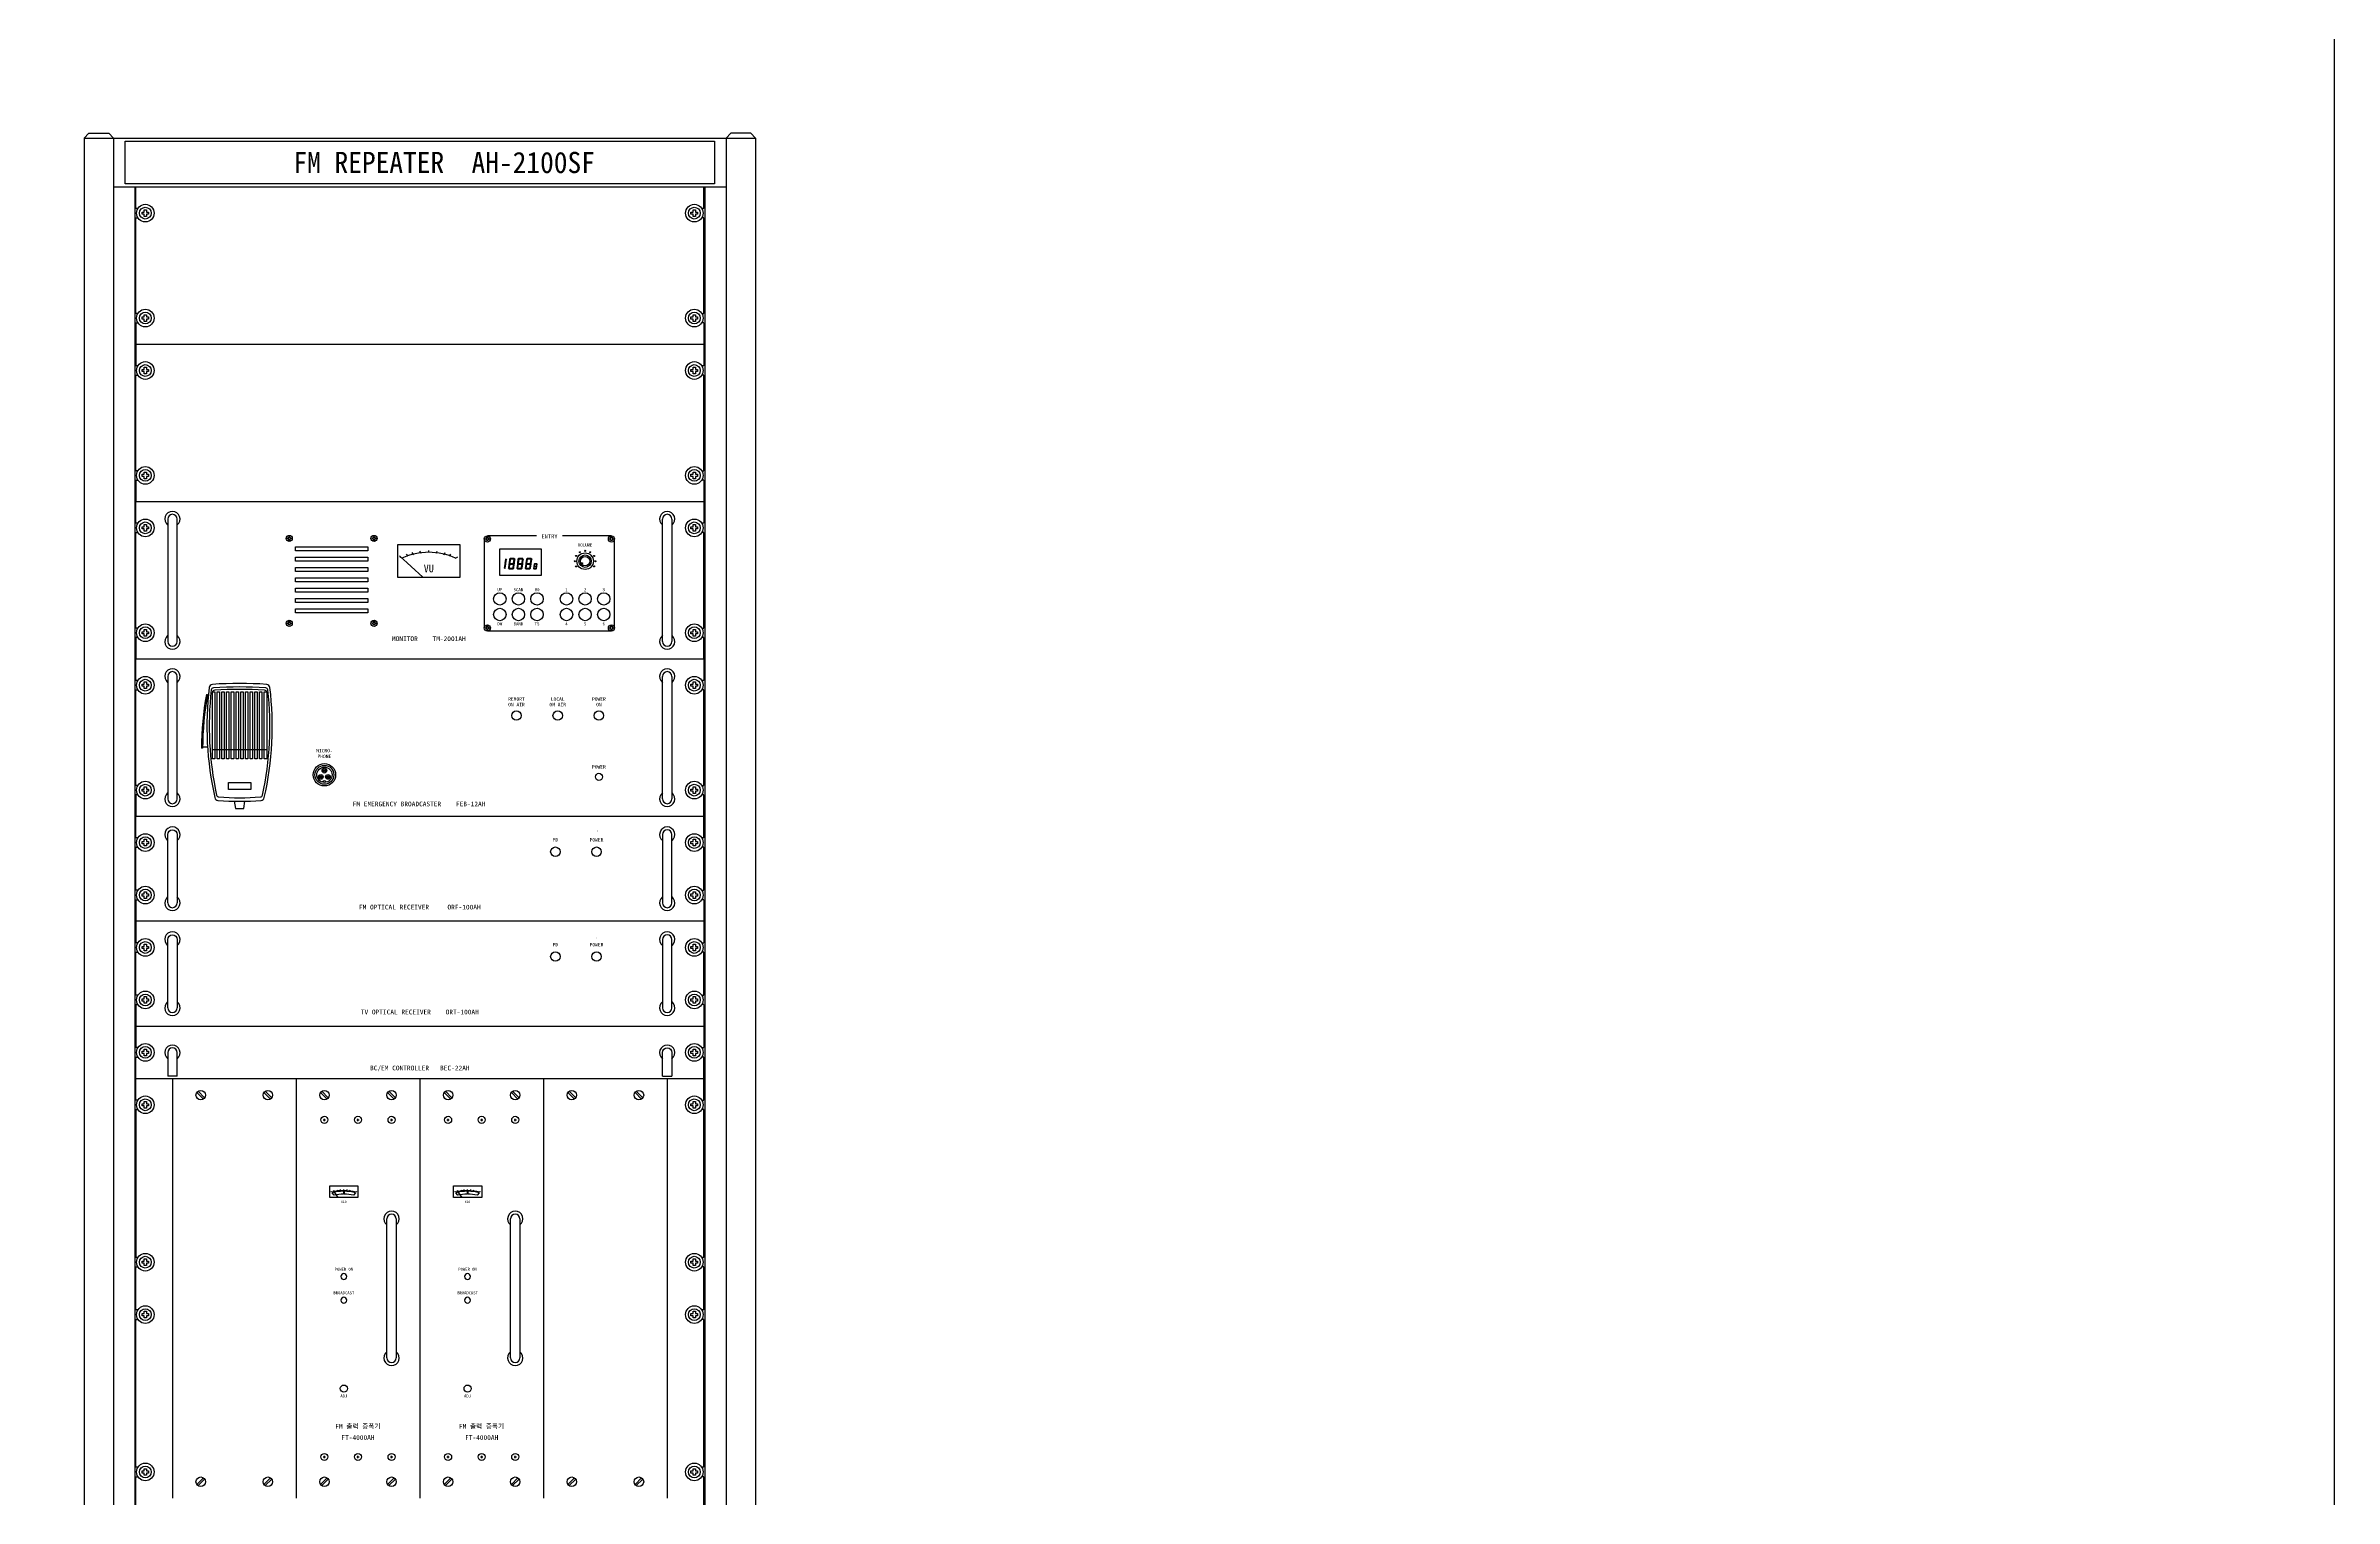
# Model space of a CAD drawing. Header units: millimetres. Extents: x 0 to 2521, y -5 to 594.
# Drawn here: x 1446.3 to 1524, y 424.9 to 474.2 of the extents above; entities that cross this region are included whole.
import ezdxf
from ezdxf.enums import TextEntityAlignment as Align

# ---------------------------------------------------------------- set-up
doc = ezdxf.new("R2010")
doc.units = ezdxf.units.MM
doc.header["$LTSCALE"] = 10
doc.layers.add('T', color=4, linetype='Continuous')
doc.styles.add('굴림체', font='GulimChe.ttf')

# ---------------------------------------------------------------- blocks, each defined once
blk = doc.blocks.new('LED')
at = {"color": 7}
blk.add_circle((0, 0), 2.5, dxfattribs=at)

msp = doc.modelspace()

# ---------------------------------------------------------------- linework, layer by layer
at = {"color": 5}
for p, q in [((1447.615, 471.025), (1447.775, 471.185)), ((1447.615, 471.025), (1447.615, 387.465)), ((1447.615, 471.025), (1470.415, 471.025)), ((1447.775, 471.185), (1448.455, 471.185)), ((1448.455, 471.185), (1448.615, 471.025)), ((1448.615, 471.025), (1448.615, 384.665)), ((1449.015, 470.915), (1469.015, 470.915)), ((1449.015, 469.475), (1449.015, 470.915)), ((1469.015, 470.915), (1469.015, 469.475)), ((1469.575, 471.185), (1469.415, 471.025)), ((1469.415, 471.025), (1469.415, 384.665)), ((1470.255, 471.185), (1469.575, 471.185)), ((1470.415, 471.025), (1470.255, 471.185)), ((1470.415, 471.025), (1470.415, 387.465)), ((1448.615, 469.365), (1469.415, 469.365)), ((1469.015, 469.475), (1449.015, 469.475)), ((1449.335, 469.365), (1449.335, 389.265)), ((1449.375, 469.365), (1468.655, 469.365)), ((1449.375, 468.635), (1449.375, 469.365)), ((1468.655, 468.635), (1468.655, 469.365)), ((1468.695, 469.365), (1468.695, 389.265)), ((1449.441, 468.635), (1449.375, 468.635)), ((1468.655, 468.635), (1468.588, 468.635)), ((1449.375, 465.075), (1449.375, 468.315)), ((1449.375, 468.315), (1449.441, 468.315)), ((1468.655, 468.315), (1468.588, 468.315)), ((1468.655, 465.075), (1468.655, 468.315)), ((1449.441, 465.075), (1449.375, 465.075)), ((1449.375, 464.755), (1449.375, 463.295)), ((1449.375, 464.755), (1449.441, 464.755)), ((1468.588, 465.075), (1468.655, 465.075)), ((1468.655, 464.755), (1468.588, 464.755)), ((1468.655, 464.755), (1468.655, 463.295)), ((1449.375, 464.025), (1468.655, 464.025)), ((1449.441, 463.295), (1449.375, 463.295)), ((1468.655, 463.295), (1468.588, 463.295)), ((1449.375, 459.735), (1449.375, 462.975)), ((1449.375, 462.975), (1449.441, 462.975)), ((1468.655, 462.975), (1468.588, 462.975)), ((1468.655, 459.735), (1468.655, 462.975)), ((1449.441, 459.735), (1449.375, 459.735)), ((1449.375, 459.415), (1449.441, 459.415)), ((1449.375, 459.415), (1449.375, 458.685)), ((1468.588, 459.735), (1468.655, 459.735)), ((1468.655, 459.415), (1468.588, 459.415)), ((1468.655, 459.415), (1468.655, 458.685)), ((1449.375, 458.685), (1468.655, 458.685)), ((1450.455, 458.095), (1450.455, 453.935)), ((1450.775, 453.935), (1450.775, 458.095)), ((1467.255, 453.935), (1467.255, 458.095)), ((1467.575, 458.095), (1467.575, 453.935)), ((1449.375, 454.395), (1449.375, 457.635)), ((1449.375, 457.635), (1449.441, 457.635)), ((1454.525, 457.417), (1454.525, 457.455)), ((1454.525, 457.455), (1454.563, 457.455)), ((1454.563, 457.417), (1454.525, 457.417)), ((1454.563, 457.455), (1454.563, 457.492)), ((1454.563, 457.492), (1454.6, 457.492)), ((1454.563, 457.38), (1454.563, 457.417)), ((1454.6, 457.38), (1454.563, 457.38)), ((1454.6, 457.492), (1454.6, 457.455)), ((1454.6, 457.455), (1454.638, 457.455)), ((1454.638, 457.417), (1454.6, 457.417)), ((1454.6, 457.417), (1454.6, 457.38)), ((1454.638, 457.455), (1454.638, 457.417)), ((1454.792, 457.155), (1457.249, 457.155)), ((1454.792, 457.015), (1454.792, 457.155)), ((1454.792, 457.015), (1454.792, 457.155)), ((1457.249, 457.015), (1454.792, 457.015)), ((1457.249, 457.155), (1457.249, 457.015)), ((1457.403, 457.417), (1457.403, 457.455)), ((1457.403, 457.455), (1457.441, 457.455)), ((1457.441, 457.417), (1457.403, 457.417)), ((1457.441, 457.455), (1457.441, 457.492)), ((1457.441, 457.492), (1457.478, 457.492)), ((1457.441, 457.38), (1457.441, 457.417)), ((1457.478, 457.38), (1457.441, 457.38)), ((1457.478, 457.492), (1457.478, 457.455)), ((1457.478, 457.455), (1457.516, 457.455)), ((1457.516, 457.417), (1457.478, 457.417)), ((1457.478, 457.417), (1457.478, 457.38)), ((1457.516, 457.455), (1457.516, 457.417)), ((1458.265, 457.234), (1460.371, 457.234)), ((1458.265, 456.111), (1458.265, 457.234)), ((1458.616, 456.831), (1458.563, 456.901)), ((1458.809, 456.883), (1458.756, 456.954)), ((1459.055, 456.936), (1459.02, 457.006)), ((1459.318, 456.954), (1459.318, 457.024)), ((1459.581, 456.936), (1459.599, 457.006)), ((1459.827, 456.883), (1459.88, 456.954)), ((1460.02, 456.831), (1460.073, 456.901)), ((1460.371, 457.234), (1460.371, 456.111)), ((1461.205, 457.419), (1461.205, 454.4)), ((1461.254, 457.4), (1461.254, 457.437)), ((1461.254, 457.437), (1461.291, 457.437)), ((1461.291, 457.4), (1461.254, 457.4)), ((1461.291, 457.437), (1461.291, 457.475)), ((1461.291, 457.475), (1461.329, 457.475)), ((1461.291, 457.362), (1461.291, 457.4)), ((1461.329, 457.362), (1461.291, 457.362)), ((1462.977, 457.524), (1461.31, 457.524)), ((1461.329, 457.475), (1461.329, 457.437)), ((1461.329, 457.437), (1461.366, 457.437)), ((1461.366, 457.4), (1461.329, 457.4)), ((1461.329, 457.4), (1461.329, 457.362)), ((1461.366, 457.437), (1461.366, 457.4)), ((1465.522, 457.524), (1463.855, 457.524)), ((1465.466, 457.4), (1465.466, 457.437)), ((1465.466, 457.437), (1465.503, 457.437)), ((1465.503, 457.4), (1465.466, 457.4)), ((1465.503, 457.437), (1465.503, 457.475)), ((1465.503, 457.475), (1465.541, 457.475)), ((1465.503, 457.362), (1465.503, 457.4)), ((1465.541, 457.362), (1465.503, 457.362)), ((1465.541, 457.475), (1465.541, 457.437)), ((1465.541, 457.437), (1465.578, 457.437)), ((1465.578, 457.4), (1465.541, 457.4)), ((1465.541, 457.4), (1465.541, 457.362)), ((1465.578, 457.437), (1465.578, 457.4)), ((1465.627, 454.4), (1465.627, 457.419)), ((1468.655, 457.635), (1468.588, 457.635)), ((1468.655, 454.395), (1468.655, 457.635)), ((1454.792, 456.804), (1457.249, 456.804)), ((1454.792, 456.664), (1454.792, 456.804)), ((1457.249, 456.664), (1454.792, 456.664)), ((1454.792, 456.453), (1457.249, 456.453)), ((1454.792, 456.313), (1454.792, 456.453)), ((1457.249, 456.313), (1454.792, 456.313)), ((1454.792, 456.102), (1457.249, 456.102)), ((1454.792, 455.962), (1454.792, 456.102)), ((1457.249, 456.804), (1457.249, 456.664)), ((1457.249, 456.453), (1457.249, 456.313)), ((1457.249, 456.102), (1457.249, 455.962)), ((1460.371, 456.111), (1458.265, 456.111)), ((1458.326, 456.84), (1459.113, 456.117)), ((1458.405, 456.761), (1458.335, 456.813)), ((1460.231, 456.761), (1460.301, 456.813)), ((1461.892, 456.424), (1461.911, 456.565)), ((1461.892, 456.424), (1461.902, 456.412)), ((1461.902, 456.412), (1461.916, 456.424)), ((1461.923, 456.575), (1461.911, 456.565)), ((1461.914, 456.588), (1461.933, 456.728)), ((1461.914, 456.588), (1461.923, 456.575)), ((1461.916, 456.424), (1461.934, 456.564)), ((1461.937, 456.587), (1461.923, 456.575)), ((1461.923, 456.575), (1461.934, 456.564)), ((1461.933, 456.728), (1461.945, 456.739)), ((1461.937, 456.587), (1461.956, 456.725)), ((1461.945, 456.739), (1461.956, 456.725)), ((1462.04, 456.565), (1462.021, 456.425)), ((1462.04, 456.401), (1462.021, 456.425)), ((1462.045, 456.424), (1462.031, 456.413)), ((1462.052, 456.576), (1462.04, 456.565)), ((1462.04, 456.401), (1462.174, 456.401)), ((1462.061, 456.727), (1462.043, 456.588)), ((1462.043, 456.588), (1462.052, 456.576)), ((1462.063, 456.565), (1462.045, 456.424)), ((1462.045, 456.424), (1462.179, 456.424)), ((1462.066, 456.588), (1462.052, 456.576)), ((1462.052, 456.576), (1462.063, 456.565)), ((1462.088, 456.752), (1462.061, 456.727)), ((1462.063, 456.565), (1462.197, 456.565)), ((1462.085, 456.728), (1462.066, 456.588)), ((1462.066, 456.588), (1462.201, 456.588)), ((1462.085, 456.728), (1462.074, 456.739)), ((1462.219, 456.728), (1462.085, 456.728)), ((1462.222, 456.752), (1462.088, 456.752)), ((1462.174, 456.401), (1462.202, 456.424)), ((1462.179, 456.424), (1462.197, 456.565)), ((1462.179, 456.424), (1462.188, 456.412)), ((1462.209, 456.575), (1462.197, 456.565)), ((1462.201, 456.588), (1462.219, 456.728)), ((1462.201, 456.588), (1462.209, 456.575)), ((1462.202, 456.424), (1462.221, 456.564)), ((1462.224, 456.587), (1462.209, 456.575)), ((1462.209, 456.575), (1462.221, 456.564)), ((1462.219, 456.728), (1462.232, 456.739)), ((1462.222, 456.752), (1462.242, 456.725)), ((1462.224, 456.587), (1462.242, 456.725)), ((1462.326, 456.565), (1462.308, 456.425)), ((1462.327, 456.401), (1462.308, 456.425)), ((1462.331, 456.424), (1462.317, 456.413)), ((1462.338, 456.576), (1462.326, 456.565)), ((1462.327, 456.401), (1462.461, 456.401)), ((1462.348, 456.727), (1462.33, 456.588)), ((1462.33, 456.588), (1462.338, 456.576)), ((1462.35, 456.565), (1462.331, 456.424)), ((1462.331, 456.424), (1462.466, 456.424)), ((1462.353, 456.588), (1462.338, 456.576)), ((1462.338, 456.576), (1462.35, 456.565)), ((1462.374, 456.752), (1462.348, 456.727)), ((1462.35, 456.565), (1462.484, 456.565)), ((1462.371, 456.728), (1462.353, 456.588)), ((1462.353, 456.588), (1462.487, 456.588)), ((1462.371, 456.728), (1462.361, 456.739)), ((1462.506, 456.728), (1462.371, 456.728)), ((1462.508, 456.752), (1462.374, 456.752)), ((1462.461, 456.401), (1462.489, 456.424)), ((1462.466, 456.424), (1462.484, 456.565)), ((1462.466, 456.424), (1462.475, 456.412)), ((1462.496, 456.575), (1462.484, 456.565)), ((1462.487, 456.588), (1462.506, 456.728)), ((1462.487, 456.588), (1462.496, 456.575)), ((1462.489, 456.424), (1462.508, 456.564)), ((1462.511, 456.587), (1462.496, 456.575)), ((1462.496, 456.575), (1462.508, 456.564)), ((1462.506, 456.728), (1462.519, 456.739)), ((1462.508, 456.752), (1462.529, 456.725)), ((1462.511, 456.587), (1462.529, 456.725)), ((1462.613, 456.565), (1462.595, 456.425)), ((1462.613, 456.401), (1462.595, 456.425)), ((1462.618, 456.424), (1462.604, 456.413)), ((1462.625, 456.576), (1462.613, 456.565)), ((1462.613, 456.401), (1462.747, 456.401)), ((1462.634, 456.727), (1462.616, 456.588)), ((1462.616, 456.588), (1462.625, 456.576)), ((1462.636, 456.565), (1462.618, 456.424)), ((1462.618, 456.424), (1462.752, 456.424)), ((1462.64, 456.588), (1462.625, 456.576)), ((1462.625, 456.576), (1462.636, 456.565)), ((1462.661, 456.752), (1462.634, 456.727)), ((1462.636, 456.565), (1462.771, 456.565)), ((1462.658, 456.728), (1462.64, 456.588)), ((1462.64, 456.588), (1462.774, 456.588)), ((1462.658, 456.728), (1462.648, 456.739)), ((1462.793, 456.728), (1462.658, 456.728)), ((1462.795, 456.752), (1462.661, 456.752)), ((1462.747, 456.401), (1462.776, 456.424)), ((1462.752, 456.424), (1462.771, 456.565)), ((1462.752, 456.424), (1462.762, 456.412)), ((1462.783, 456.575), (1462.771, 456.565)), ((1462.774, 456.588), (1462.793, 456.728)), ((1462.774, 456.588), (1462.783, 456.575)), ((1462.776, 456.424), (1462.794, 456.564)), ((1462.797, 456.587), (1462.783, 456.575)), ((1462.783, 456.575), (1462.794, 456.564)), ((1462.793, 456.728), (1462.805, 456.739)), ((1462.795, 456.752), (1462.816, 456.725)), ((1462.797, 456.587), (1462.816, 456.725)), ((1462.886, 456.483), (1462.877, 456.413)), ((1462.886, 456.401), (1462.877, 456.413)), ((1462.888, 456.412), (1462.881, 456.407)), ((1462.892, 456.488), (1462.886, 456.483)), ((1462.886, 456.401), (1462.962, 456.401)), ((1462.896, 456.564), (1462.887, 456.495)), ((1462.887, 456.495), (1462.892, 456.488)), ((1462.897, 456.483), (1462.888, 456.412)), ((1462.888, 456.412), (1462.964, 456.412)), ((1462.899, 456.494), (1462.892, 456.488)), ((1462.892, 456.488), (1462.897, 456.483)), ((1462.91, 456.576), (1462.896, 456.564)), ((1462.897, 456.483), (1462.973, 456.483)), ((1462.908, 456.565), (1462.899, 456.494)), ((1462.899, 456.494), (1462.975, 456.494)), ((1462.908, 456.565), (1462.903, 456.57)), ((1462.984, 456.565), (1462.908, 456.565)), ((1462.986, 456.576), (1462.91, 456.576)), ((1462.962, 456.401), (1462.976, 456.412)), ((1462.964, 456.412), (1462.973, 456.483)), ((1462.964, 456.412), (1462.969, 456.407)), ((1462.979, 456.488), (1462.973, 456.483)), ((1462.975, 456.494), (1462.984, 456.565)), ((1462.975, 456.494), (1462.979, 456.488)), ((1462.976, 456.412), (1462.985, 456.483)), ((1462.987, 456.494), (1462.979, 456.488)), ((1462.979, 456.488), (1462.985, 456.483)), ((1462.984, 456.565), (1462.991, 456.57)), ((1462.986, 456.576), (1462.996, 456.563)), ((1462.987, 456.494), (1462.996, 456.563)), ((1457.249, 455.962), (1454.792, 455.962)), ((1454.792, 455.751), (1457.249, 455.751)), ((1454.792, 455.611), (1454.792, 455.751)), ((1457.249, 455.611), (1454.792, 455.611)), ((1454.792, 455.4), (1457.249, 455.4)), ((1454.792, 455.26), (1454.792, 455.4)), ((1457.249, 455.751), (1457.249, 455.611)), ((1457.249, 455.4), (1457.249, 455.26)), ((1454.525, 454.539), (1454.525, 454.577)), ((1454.525, 454.577), (1454.563, 454.577)), ((1454.563, 454.577), (1454.563, 454.614)), ((1454.563, 454.614), (1454.6, 454.614)), ((1454.6, 454.614), (1454.6, 454.577)), ((1454.6, 454.577), (1454.638, 454.577)), ((1454.638, 454.577), (1454.638, 454.539)), ((1457.249, 455.26), (1454.792, 455.26)), ((1454.792, 455.049), (1457.249, 455.049)), ((1454.792, 454.909), (1454.792, 455.049)), ((1457.249, 454.909), (1454.792, 454.909)), ((1457.249, 455.049), (1457.249, 454.909)), ((1457.403, 454.539), (1457.403, 454.577)), ((1457.403, 454.577), (1457.441, 454.577)), ((1457.441, 454.577), (1457.441, 454.614)), ((1457.441, 454.614), (1457.478, 454.614)), ((1457.478, 454.614), (1457.478, 454.577)), ((1457.478, 454.577), (1457.516, 454.577)), ((1457.516, 454.577), (1457.516, 454.539)), ((1449.441, 454.395), (1449.375, 454.395)), ((1449.375, 454.075), (1449.375, 453.345)), ((1449.441, 454.075), (1449.375, 454.075)), ((1454.563, 454.539), (1454.525, 454.539)), ((1454.563, 454.502), (1454.563, 454.539)), ((1454.6, 454.502), (1454.563, 454.502)), ((1454.638, 454.539), (1454.6, 454.539)), ((1454.6, 454.539), (1454.6, 454.502)), ((1457.441, 454.539), (1457.403, 454.539)), ((1457.441, 454.502), (1457.441, 454.539)), ((1457.478, 454.502), (1457.441, 454.502)), ((1457.516, 454.539), (1457.478, 454.539)), ((1457.478, 454.539), (1457.478, 454.502)), ((1461.254, 454.381), (1461.254, 454.419)), ((1461.254, 454.419), (1461.291, 454.419)), ((1461.291, 454.381), (1461.254, 454.381)), ((1461.291, 454.419), (1461.291, 454.456)), ((1461.291, 454.456), (1461.329, 454.456)), ((1461.291, 454.344), (1461.291, 454.381)), ((1461.329, 454.344), (1461.291, 454.344)), ((1461.31, 454.295), (1465.522, 454.295)), ((1461.329, 454.456), (1461.329, 454.419)), ((1461.329, 454.419), (1461.366, 454.419)), ((1461.366, 454.381), (1461.329, 454.381)), ((1461.329, 454.381), (1461.329, 454.344)), ((1461.366, 454.419), (1461.366, 454.381)), ((1465.466, 454.381), (1465.466, 454.419)), ((1465.466, 454.419), (1465.503, 454.419)), ((1465.503, 454.381), (1465.466, 454.381)), ((1465.503, 454.419), (1465.503, 454.456)), ((1465.503, 454.456), (1465.541, 454.456)), ((1465.503, 454.344), (1465.503, 454.381)), ((1465.541, 454.344), (1465.503, 454.344)), ((1465.541, 454.456), (1465.541, 454.419)), ((1465.541, 454.419), (1465.578, 454.419)), ((1465.578, 454.381), (1465.541, 454.381)), ((1465.541, 454.381), (1465.541, 454.344)), ((1465.578, 454.419), (1465.578, 454.381)), ((1468.588, 454.395), (1468.655, 454.395)), ((1468.655, 454.075), (1468.588, 454.075)), ((1468.655, 453.345), (1468.655, 454.075)), ((1449.375, 453.345), (1468.655, 453.345)), ((1449.375, 453.345), (1468.655, 453.345)), ((1449.375, 452.615), (1449.375, 453.345)), ((1468.655, 453.345), (1468.655, 452.615)), ((1449.441, 452.615), (1449.375, 452.615)), ((1449.375, 449.055), (1449.375, 452.295)), ((1449.375, 452.295), (1449.441, 452.295)), ((1450.455, 452.755), (1450.455, 448.595)), ((1450.775, 448.595), (1450.775, 452.755)), ((1451.975, 452.235), (1452.055, 452.235)), ((1452.055, 452.235), (1452.055, 449.955)), ((1452.135, 449.955), (1452.135, 452.235)), ((1452.135, 452.235), (1452.215, 452.235)), ((1452.215, 452.235), (1452.215, 449.955)), ((1452.295, 449.955), (1452.295, 452.235)), ((1452.295, 452.235), (1452.375, 452.235)), ((1452.375, 452.235), (1452.375, 449.955)), ((1452.455, 449.955), (1452.455, 452.235)), ((1452.455, 452.235), (1452.535, 452.235)), ((1452.535, 452.235), (1452.535, 449.955)), ((1452.615, 449.955), (1452.615, 452.235)), ((1452.615, 452.235), (1452.695, 452.235)), ((1452.695, 452.235), (1452.695, 449.955)), ((1452.775, 449.955), (1452.775, 452.235)), ((1452.775, 452.235), (1452.855, 452.235)), ((1452.855, 452.235), (1452.855, 449.955)), ((1452.935, 449.955), (1452.935, 452.235)), ((1452.935, 452.235), (1453.015, 452.235)), ((1453.015, 452.235), (1453.015, 449.955)), ((1453.095, 449.955), (1453.095, 452.235)), ((1453.095, 452.235), (1453.175, 452.235)), ((1453.175, 452.235), (1453.175, 449.955)), ((1453.255, 449.955), (1453.255, 452.235)), ((1453.255, 452.235), (1453.335, 452.235)), ((1453.335, 452.235), (1453.335, 449.955)), ((1453.415, 449.955), (1453.415, 452.235)), ((1453.415, 452.235), (1453.495, 452.235)), ((1453.495, 452.235), (1453.495, 449.955)), ((1453.575, 449.955), (1453.575, 452.235)), ((1453.575, 452.235), (1453.655, 452.235)), ((1453.655, 452.235), (1453.655, 449.955)), ((1453.735, 449.955), (1453.735, 452.235)), ((1453.735, 452.235), (1453.815, 452.235)), ((1467.255, 448.595), (1467.255, 452.755)), ((1467.575, 452.755), (1467.575, 448.595)), ((1468.655, 452.615), (1468.588, 452.615)), ((1468.655, 452.295), (1468.588, 452.295)), ((1468.655, 449.055), (1468.655, 452.295)), ((1451.769, 452.144), (1451.809, 452.144)), ((1451.805, 452.115), (1451.835, 452.115)), ((1451.975, 449.955), (1451.975, 452.207)), ((1453.815, 452.207), (1453.815, 449.955)), ((1451.639, 450.315), (1451.599, 450.315)), ((1451.807, 450.355), (1451.641, 450.355)), ((1452.055, 449.955), (1451.975, 449.955)), ((1451.995, 450.275), (1453.795, 450.275)), ((1452.215, 449.955), (1452.135, 449.955)), ((1452.375, 449.955), (1452.295, 449.955)), ((1452.535, 449.955), (1452.455, 449.955)), ((1452.695, 449.955), (1452.615, 449.955)), ((1452.855, 449.955), (1452.775, 449.955)), ((1453.015, 449.955), (1452.935, 449.955)), ((1453.175, 449.955), (1453.095, 449.955)), ((1453.335, 449.955), (1453.255, 449.955)), ((1453.495, 449.955), (1453.415, 449.955)), ((1453.655, 449.955), (1453.575, 449.955)), ((1453.815, 449.955), (1453.735, 449.955)), ((1452.515, 448.915), (1452.515, 449.155)), ((1452.515, 449.155), (1453.275, 449.155)), ((1453.275, 449.155), (1453.275, 448.915)), ((1455.633, 449.379), (1455.673, 449.31)), ((1455.815, 449.555), (1455.735, 449.555)), ((1455.876, 449.31), (1455.916, 449.379)), ((1449.441, 449.055), (1449.375, 449.055)), ((1449.375, 448.735), (1449.375, 448.005)), ((1449.441, 448.735), (1449.375, 448.735)), ((1453.275, 448.915), (1452.515, 448.915)), ((1452.715, 448.515), (1452.755, 448.275)), ((1453.035, 448.275), (1453.075, 448.515)), ((1468.588, 449.055), (1468.655, 449.055)), ((1468.655, 448.735), (1468.588, 448.735)), ((1468.655, 448.005), (1468.655, 448.735)), ((1468.655, 448.005), (1449.375, 448.005)), ((1449.375, 447.275), (1449.375, 448.005)), ((1452.755, 448.275), (1453.035, 448.275)), ((1468.655, 447.275), (1468.655, 448.005)), ((1449.441, 447.275), (1449.375, 447.275)), ((1449.375, 445.495), (1449.375, 446.955)), ((1449.375, 446.955), (1449.441, 446.955)), ((1468.655, 447.275), (1468.588, 447.275)), ((1468.655, 446.955), (1468.588, 446.955)), ((1468.655, 445.495), (1468.655, 446.955)), ((1449.441, 445.495), (1449.375, 445.495)), ((1468.588, 445.495), (1468.655, 445.495)), ((1449.375, 445.175), (1449.441, 445.175)), ((1449.375, 445.175), (1449.375, 443.715)), ((1468.655, 444.445), (1449.375, 444.445)), ((1468.655, 445.175), (1468.588, 445.175)), ((1468.655, 445.175), (1468.655, 443.715)), ((1449.441, 443.715), (1449.375, 443.715)), ((1468.588, 443.715), (1468.655, 443.715)), ((1449.375, 441.935), (1449.375, 443.395)), ((1449.375, 443.395), (1449.441, 443.395)), ((1468.655, 443.395), (1468.588, 443.395)), ((1468.655, 441.935), (1468.655, 443.395)), ((1449.441, 441.935), (1449.375, 441.935)), ((1449.375, 441.615), (1449.375, 440.155)), ((1449.375, 441.615), (1449.441, 441.615)), ((1468.588, 441.935), (1468.655, 441.935)), ((1468.655, 441.615), (1468.588, 441.615)), ((1468.655, 441.615), (1468.655, 440.155)), ((1449.375, 440.885), (1468.655, 440.885)), ((1449.441, 440.155), (1449.375, 440.155)), ((1449.375, 438.375), (1449.375, 439.835)), ((1449.375, 439.835), (1449.441, 439.835)), ((1449.375, 439.835), (1449.441, 439.835)), ((1449.375, 439.835), (1449.441, 439.835)), ((1468.588, 440.155), (1468.655, 440.155)), ((1468.655, 439.835), (1468.588, 439.835)), ((1468.655, 439.835), (1468.588, 439.835)), ((1468.655, 439.835), (1468.588, 439.835)), ((1468.655, 438.375), (1468.655, 439.835)), ((1449.375, 439.105), (1468.655, 439.105)), ((1449.375, 439.105), (1468.655, 439.105)), ((1450.775, 439.185), (1450.455, 439.185)), ((1450.615, 439.105), (1450.615, 424.865)), ((1454.815, 439.105), (1454.815, 424.865)), ((1459.015, 439.105), (1459.015, 424.865)), ((1463.215, 439.105), (1463.215, 424.865)), ((1467.255, 439.185), (1467.575, 439.185)), ((1467.415, 439.105), (1467.415, 424.865)), ((1449.441, 438.375), (1449.375, 438.375)), ((1451.442, 438.635), (1451.665, 438.412)), ((1451.707, 438.455), (1451.485, 438.677)), ((1453.722, 438.635), (1453.945, 438.412)), ((1453.987, 438.455), (1453.765, 438.677)), ((1455.642, 438.635), (1455.865, 438.412)), ((1455.907, 438.455), (1455.685, 438.677)), ((1457.922, 438.635), (1458.145, 438.412)), ((1458.187, 438.455), (1457.965, 438.677)), ((1459.842, 438.635), (1460.065, 438.412)), ((1460.107, 438.455), (1459.885, 438.677)), ((1462.122, 438.635), (1462.345, 438.412)), ((1462.387, 438.455), (1462.165, 438.677)), ((1464.042, 438.635), (1464.264, 438.412)), ((1464.307, 438.455), (1464.085, 438.677)), ((1466.322, 438.635), (1466.544, 438.412)), ((1466.587, 438.455), (1466.365, 438.677)), ((1468.588, 438.375), (1468.655, 438.375)), ((1449.375, 438.055), (1449.375, 433.035)), ((1449.375, 438.055), (1449.441, 438.055)), ((1455.735, 437.705), (1455.815, 437.705)), ((1455.775, 437.665), (1455.775, 437.745)), ((1456.875, 437.705), (1456.955, 437.705)), ((1456.915, 437.665), (1456.915, 437.745)), ((1458.015, 437.705), (1458.095, 437.705)), ((1458.055, 437.665), (1458.055, 437.745)), ((1459.935, 437.705), (1460.015, 437.705)), ((1459.975, 437.665), (1459.975, 437.745)), ((1461.075, 437.705), (1461.155, 437.705)), ((1461.115, 437.665), (1461.115, 437.745)), ((1462.215, 437.705), (1462.295, 437.705)), ((1462.255, 437.665), (1462.255, 437.745)), ((1468.655, 438.055), (1468.588, 438.055)), ((1468.655, 433.035), (1468.655, 438.055)), ((1455.955, 435.065), (1455.955, 435.465)), ((1455.955, 435.465), (1456.915, 435.465)), ((1456.019, 435.251), (1456, 435.271)), ((1456.107, 435.152), (1456.039, 435.228)), ((1456.248, 435.065), (1456.087, 435.307)), ((1456.117, 435.275), (1456.102, 435.294)), ((1456.229, 435.29), (1456.211, 435.318)), ((1456.331, 435.301), (1456.322, 435.337)), ((1456.424, 435.281), (1456.424, 435.184)), ((1456.435, 435.304), (1456.435, 435.344)), ((1456.444, 435.281), (1456.444, 435.184)), ((1456.539, 435.301), (1456.547, 435.337)), ((1456.64, 435.29), (1456.658, 435.318)), ((1456.752, 435.275), (1456.767, 435.294)), ((1456.829, 435.227), (1456.764, 435.153)), ((1456.868, 435.27), (1456.85, 435.251)), ((1456.915, 435.465), (1456.915, 435.065)), ((1460.155, 435.465), (1461.115, 435.465)), ((1460.155, 435.065), (1460.155, 435.465)), ((1460.219, 435.251), (1460.2, 435.271)), ((1460.307, 435.152), (1460.239, 435.228)), ((1460.448, 435.065), (1460.287, 435.307)), ((1460.317, 435.275), (1460.302, 435.294)), ((1460.429, 435.29), (1460.411, 435.318)), ((1460.531, 435.301), (1460.522, 435.337)), ((1460.624, 435.281), (1460.624, 435.184)), ((1460.635, 435.304), (1460.635, 435.344)), ((1460.644, 435.281), (1460.644, 435.184)), ((1460.739, 435.301), (1460.747, 435.337)), ((1460.84, 435.29), (1460.858, 435.318)), ((1460.952, 435.275), (1460.967, 435.294)), ((1461.029, 435.227), (1460.963, 435.153)), ((1461.068, 435.27), (1461.05, 435.251)), ((1461.115, 435.465), (1461.115, 435.065)), ((1456.915, 435.065), (1455.955, 435.065)), ((1457.895, 429.625), (1457.895, 434.345)), ((1458.215, 434.345), (1458.215, 429.625)), ((1461.115, 435.065), (1460.155, 435.065)), ((1462.095, 429.625), (1462.095, 434.345)), ((1462.415, 434.345), (1462.415, 429.625)), ((1449.441, 433.035), (1449.375, 433.035)), ((1468.655, 433.035), (1468.588, 433.035)), ((1449.375, 432.715), (1449.441, 432.715)), ((1449.375, 431.255), (1449.375, 432.715)), ((1468.655, 432.715), (1468.588, 432.715)), ((1468.655, 431.255), (1468.655, 432.715)), ((1449.441, 431.255), (1449.375, 431.255)), ((1468.655, 431.255), (1468.588, 431.255)), ((1449.375, 425.915), (1449.375, 430.935)), ((1449.375, 430.935), (1449.441, 430.935)), ((1468.655, 430.935), (1468.588, 430.935)), ((1468.655, 425.915), (1468.655, 430.935)), ((1449.441, 425.915), (1449.375, 425.915)), ((1455.735, 426.265), (1455.815, 426.265)), ((1455.775, 426.225), (1455.775, 426.305)), ((1456.875, 426.265), (1456.955, 426.265)), ((1456.915, 426.225), (1456.915, 426.305)), ((1458.015, 426.265), (1458.095, 426.265)), ((1458.055, 426.225), (1458.055, 426.305)), ((1459.935, 426.265), (1460.015, 426.265)), ((1459.975, 426.225), (1459.975, 426.305)), ((1461.075, 426.265), (1461.155, 426.265)), ((1461.115, 426.225), (1461.115, 426.305)), ((1462.215, 426.265), (1462.295, 426.265)), ((1462.255, 426.225), (1462.255, 426.305)), ((1468.655, 425.915), (1468.588, 425.915)), ((1449.375, 424.135), (1449.375, 425.595)), ((1449.375, 425.595), (1449.441, 425.595)), ((1451.442, 425.335), (1451.665, 425.557)), ((1451.707, 425.515), (1451.485, 425.293)), ((1453.722, 425.335), (1453.945, 425.557)), ((1453.987, 425.515), (1453.765, 425.293)), ((1455.642, 425.335), (1455.865, 425.557)), ((1455.907, 425.515), (1455.685, 425.293)), ((1457.922, 425.335), (1458.145, 425.557)), ((1458.187, 425.515), (1457.965, 425.293)), ((1459.842, 425.335), (1460.065, 425.557)), ((1460.107, 425.515), (1459.885, 425.293)), ((1462.122, 425.335), (1462.345, 425.557)), ((1462.387, 425.515), (1462.165, 425.293)), ((1464.042, 425.335), (1464.264, 425.557)), ((1464.307, 425.515), (1464.085, 425.293)), ((1466.322, 425.335), (1466.544, 425.557)), ((1466.587, 425.515), (1466.365, 425.293)), ((1468.655, 425.595), (1468.588, 425.595)), ((1468.655, 424.135), (1468.655, 425.595))]:
    msp.add_line(p, q, dxfattribs=at)
for points in [[(1449.657, 468.512), (1449.657, 468.587), (1449.732, 468.587), (1449.732, 468.512), (1449.807, 468.512), (1449.807, 468.437), (1449.732, 468.437), (1449.732, 468.362), (1449.657, 468.362), (1449.657, 468.437), (1449.582, 468.437), (1449.582, 468.512), (1449.657, 468.512)], [(1468.297, 468.512), (1468.297, 468.587), (1468.372, 468.587), (1468.372, 468.512), (1468.447, 468.512), (1468.447, 468.437), (1468.372, 468.437), (1468.372, 468.362), (1468.297, 468.362), (1468.297, 468.437), (1468.222, 468.437), (1468.222, 468.512), (1468.297, 468.512)], [(1449.657, 464.952), (1449.657, 465.027), (1449.732, 465.027), (1449.732, 464.952), (1449.807, 464.952), (1449.807, 464.877), (1449.732, 464.877), (1449.732, 464.802), (1449.657, 464.802), (1449.657, 464.877), (1449.582, 464.877), (1449.582, 464.952), (1449.657, 464.952)], [(1468.297, 464.952), (1468.297, 465.027), (1468.372, 465.027), (1468.372, 464.952), (1468.447, 464.952), (1468.447, 464.877), (1468.372, 464.877), (1468.372, 464.802), (1468.297, 464.802), (1468.297, 464.877), (1468.222, 464.877), (1468.222, 464.952), (1468.297, 464.952)], [(1449.657, 463.172), (1449.657, 463.247), (1449.732, 463.247), (1449.732, 463.172), (1449.807, 463.172), (1449.807, 463.097), (1449.732, 463.097), (1449.732, 463.022), (1449.657, 463.022), (1449.657, 463.097), (1449.582, 463.097), (1449.582, 463.172), (1449.657, 463.172)], [(1468.297, 463.172), (1468.297, 463.247), (1468.372, 463.247), (1468.372, 463.172), (1468.447, 463.172), (1468.447, 463.097), (1468.372, 463.097), (1468.372, 463.022), (1468.297, 463.022), (1468.297, 463.097), (1468.222, 463.097), (1468.222, 463.172), (1468.297, 463.172)], [(1449.657, 459.612), (1449.657, 459.687), (1449.732, 459.687), (1449.732, 459.612), (1449.807, 459.612), (1449.807, 459.537), (1449.732, 459.537), (1449.732, 459.462), (1449.657, 459.462), (1449.657, 459.537), (1449.582, 459.537), (1449.582, 459.612), (1449.657, 459.612)], [(1468.297, 459.612), (1468.297, 459.687), (1468.372, 459.687), (1468.372, 459.612), (1468.447, 459.612), (1468.447, 459.537), (1468.372, 459.537), (1468.372, 459.462), (1468.297, 459.462), (1468.297, 459.537), (1468.222, 459.537), (1468.222, 459.612), (1468.297, 459.612)], [(1449.441, 457.955), (1449.375, 457.955), (1449.375, 458.685), (1468.655, 458.685), (1468.655, 457.955), (1468.588, 457.955)], [(1449.657, 457.832), (1449.657, 457.907), (1449.732, 457.907), (1449.732, 457.832), (1449.807, 457.832), (1449.807, 457.757), (1449.732, 457.757), (1449.732, 457.682), (1449.657, 457.682), (1449.657, 457.757), (1449.582, 457.757), (1449.582, 457.832), (1449.657, 457.832)], [(1468.297, 457.832), (1468.297, 457.907), (1468.372, 457.907), (1468.372, 457.832), (1468.447, 457.832), (1468.447, 457.757), (1468.372, 457.757), (1468.372, 457.682), (1468.297, 457.682), (1468.297, 457.757), (1468.222, 457.757), (1468.222, 457.832), (1468.297, 457.832)], [(1449.657, 454.272), (1449.657, 454.347), (1449.732, 454.347), (1449.732, 454.272), (1449.807, 454.272), (1449.807, 454.197), (1449.732, 454.197), (1449.732, 454.122), (1449.657, 454.122), (1449.657, 454.197), (1449.582, 454.197), (1449.582, 454.272), (1449.657, 454.272)], [(1468.297, 454.272), (1468.297, 454.347), (1468.372, 454.347), (1468.372, 454.272), (1468.447, 454.272), (1468.447, 454.197), (1468.372, 454.197), (1468.372, 454.122), (1468.297, 454.122), (1468.297, 454.197), (1468.222, 454.197), (1468.222, 454.272), (1468.297, 454.272)], [(1449.657, 452.492), (1449.657, 452.567), (1449.732, 452.567), (1449.732, 452.492), (1449.807, 452.492), (1449.807, 452.417), (1449.732, 452.417), (1449.732, 452.342), (1449.657, 452.342), (1449.657, 452.417), (1449.582, 452.417), (1449.582, 452.492), (1449.657, 452.492)], [(1468.297, 452.492), (1468.297, 452.567), (1468.372, 452.567), (1468.372, 452.492), (1468.447, 452.492), (1468.447, 452.417), (1468.372, 452.417), (1468.372, 452.342), (1468.297, 452.342), (1468.297, 452.417), (1468.222, 452.417), (1468.222, 452.492), (1468.297, 452.492)], [(1449.657, 448.932), (1449.657, 449.007), (1449.732, 449.007), (1449.732, 448.932), (1449.807, 448.932), (1449.807, 448.857), (1449.732, 448.857), (1449.732, 448.782), (1449.657, 448.782), (1449.657, 448.857), (1449.582, 448.857), (1449.582, 448.932), (1449.657, 448.932)], [(1468.297, 448.932), (1468.297, 449.007), (1468.372, 449.007), (1468.372, 448.932), (1468.447, 448.932), (1468.447, 448.857), (1468.372, 448.857), (1468.372, 448.782), (1468.297, 448.782), (1468.297, 448.857), (1468.222, 448.857), (1468.222, 448.932), (1468.297, 448.932)], [(1449.657, 447.152), (1449.657, 447.227), (1449.732, 447.227), (1449.732, 447.152), (1449.807, 447.152), (1449.807, 447.077), (1449.732, 447.077), (1449.732, 447.002), (1449.657, 447.002), (1449.657, 447.077), (1449.582, 447.077), (1449.582, 447.152), (1449.657, 447.152)], [(1450.775, 447.385), (1450.775, 445.065)], [(1467.255, 447.385), (1467.255, 445.065)], [(1468.297, 447.152), (1468.297, 447.227), (1468.372, 447.227), (1468.372, 447.152), (1468.447, 447.152), (1468.447, 447.077), (1468.372, 447.077), (1468.372, 447.002), (1468.297, 447.002), (1468.297, 447.077), (1468.222, 447.077), (1468.222, 447.152), (1468.297, 447.152)], [(1449.657, 445.372), (1449.657, 445.447), (1449.732, 445.447), (1449.732, 445.372), (1449.807, 445.372), (1449.807, 445.297), (1449.732, 445.297), (1449.732, 445.222), (1449.657, 445.222), (1449.657, 445.297), (1449.582, 445.297), (1449.582, 445.372), (1449.657, 445.372)], [(1468.297, 445.372), (1468.297, 445.447), (1468.372, 445.447), (1468.372, 445.372), (1468.447, 445.372), (1468.447, 445.297), (1468.372, 445.297), (1468.372, 445.222), (1468.297, 445.222), (1468.297, 445.297), (1468.222, 445.297), (1468.222, 445.372), (1468.297, 445.372)], [(1449.657, 443.592), (1449.657, 443.667), (1449.732, 443.667), (1449.732, 443.592), (1449.807, 443.592), (1449.807, 443.517), (1449.732, 443.517), (1449.732, 443.442), (1449.657, 443.442), (1449.657, 443.517), (1449.582, 443.517), (1449.582, 443.592), (1449.657, 443.592)], [(1450.775, 443.825), (1450.775, 441.505)], [(1467.255, 443.825), (1467.255, 441.505)], [(1468.297, 443.592), (1468.297, 443.667), (1468.372, 443.667), (1468.372, 443.592), (1468.447, 443.592), (1468.447, 443.517), (1468.372, 443.517), (1468.372, 443.442), (1468.297, 443.442), (1468.297, 443.517), (1468.222, 443.517), (1468.222, 443.592), (1468.297, 443.592)], [(1449.657, 441.812), (1449.657, 441.887), (1449.732, 441.887), (1449.732, 441.812), (1449.807, 441.812), (1449.807, 441.737), (1449.732, 441.737), (1449.732, 441.662), (1449.657, 441.662), (1449.657, 441.737), (1449.582, 441.737), (1449.582, 441.812), (1449.657, 441.812)], [(1468.297, 441.812), (1468.297, 441.887), (1468.372, 441.887), (1468.372, 441.812), (1468.447, 441.812), (1468.447, 441.737), (1468.372, 441.737), (1468.372, 441.662), (1468.297, 441.662), (1468.297, 441.737), (1468.222, 441.737), (1468.222, 441.812), (1468.297, 441.812)], [(1449.657, 440.032), (1449.657, 440.107), (1449.732, 440.107), (1449.732, 440.032), (1449.807, 440.032), (1449.807, 439.957), (1449.732, 439.957), (1449.732, 439.882), (1449.657, 439.882), (1449.657, 439.957), (1449.582, 439.957), (1449.582, 440.032), (1449.657, 440.032)], [(1468.297, 440.032), (1468.297, 440.107), (1468.372, 440.107), (1468.372, 440.032), (1468.447, 440.032), (1468.447, 439.957), (1468.372, 439.957), (1468.372, 439.882), (1468.297, 439.882), (1468.297, 439.957), (1468.222, 439.957), (1468.222, 440.032), (1468.297, 440.032)], [(1449.657, 438.252), (1449.657, 438.327), (1449.732, 438.327), (1449.732, 438.252), (1449.807, 438.252), (1449.807, 438.177), (1449.732, 438.177), (1449.732, 438.102), (1449.657, 438.102), (1449.657, 438.177), (1449.582, 438.177), (1449.582, 438.252), (1449.657, 438.252)], [(1468.297, 438.252), (1468.297, 438.327), (1468.372, 438.327), (1468.372, 438.252), (1468.447, 438.252), (1468.447, 438.177), (1468.372, 438.177), (1468.372, 438.102), (1468.297, 438.102), (1468.297, 438.177), (1468.222, 438.177), (1468.222, 438.252), (1468.297, 438.252)], [(1449.657, 432.912), (1449.657, 432.987), (1449.732, 432.987), (1449.732, 432.912), (1449.807, 432.912), (1449.807, 432.837), (1449.732, 432.837), (1449.732, 432.762), (1449.657, 432.762), (1449.657, 432.837), (1449.582, 432.837), (1449.582, 432.912), (1449.657, 432.912)], [(1468.297, 432.912), (1468.297, 432.987), (1468.372, 432.987), (1468.372, 432.912), (1468.447, 432.912), (1468.447, 432.837), (1468.372, 432.837), (1468.372, 432.762), (1468.297, 432.762), (1468.297, 432.837), (1468.222, 432.837), (1468.222, 432.912), (1468.297, 432.912)], [(1449.657, 431.132), (1449.657, 431.207), (1449.732, 431.207), (1449.732, 431.132), (1449.807, 431.132), (1449.807, 431.057), (1449.732, 431.057), (1449.732, 430.982), (1449.657, 430.982), (1449.657, 431.057), (1449.582, 431.057), (1449.582, 431.132), (1449.657, 431.132)], [(1468.297, 431.132), (1468.297, 431.207), (1468.372, 431.207), (1468.372, 431.132), (1468.447, 431.132), (1468.447, 431.057), (1468.372, 431.057), (1468.372, 430.982), (1468.297, 430.982), (1468.297, 431.057), (1468.222, 431.057), (1468.222, 431.132), (1468.297, 431.132)], [(1449.657, 425.792), (1449.657, 425.867), (1449.732, 425.867), (1449.732, 425.792), (1449.807, 425.792), (1449.807, 425.717), (1449.732, 425.717), (1449.732, 425.642), (1449.657, 425.642), (1449.657, 425.717), (1449.582, 425.717), (1449.582, 425.792), (1449.657, 425.792)], [(1468.297, 425.792), (1468.297, 425.867), (1468.372, 425.867), (1468.372, 425.792), (1468.447, 425.792), (1468.447, 425.717), (1468.372, 425.717), (1468.372, 425.642), (1468.297, 425.642), (1468.297, 425.717), (1468.222, 425.717), (1468.222, 425.792), (1468.297, 425.792)]]:
    msp.add_lwpolyline(points, dxfattribs=at)
msp.add_lwpolyline([(1461.731, 457.085), (1463.135, 457.085), (1463.135, 456.173), (1461.731, 456.173)], close=True, dxfattribs=at)
for points in [[(1450.455, 445.065), (1450.455, 447.385, -1), (1450.775, 447.385)], [(1467.575, 445.065), (1467.575, 447.385, 1), (1467.255, 447.385)], [(1450.455, 441.505), (1450.455, 443.825, -1), (1450.775, 443.825)], [(1467.575, 441.505), (1467.575, 443.825, 1), (1467.255, 443.825)], [(1450.775, 439.185), (1450.775, 439.985, 1), (1450.455, 439.985), (1450.455, 439.185, 1)], [(1467.255, 439.185), (1467.255, 439.985, -1), (1467.575, 439.985), (1467.575, 439.185, -1)]]:
    msp.add_lwpolyline(points, format="xyb", dxfattribs=at)
for centre, radius in [((1449.695, 468.475), 0.3), ((1449.695, 468.475), 0.2), ((1468.335, 468.475), 0.3), ((1468.335, 468.475), 0.2), ((1449.695, 464.915), 0.3), ((1449.695, 464.915), 0.2), ((1468.335, 464.915), 0.3), ((1468.335, 464.915), 0.2), ((1449.695, 463.135), 0.3), ((1449.695, 463.135), 0.2), ((1468.335, 463.135), 0.3), ((1468.335, 463.135), 0.2), ((1449.695, 459.575), 0.3), ((1449.695, 459.575), 0.2), ((1468.335, 459.575), 0.3), ((1468.335, 459.575), 0.2), ((1449.695, 457.795), 0.3), ((1449.695, 457.795), 0.2), ((1468.335, 457.795), 0.3), ((1468.335, 457.795), 0.2), ((1454.581, 457.436), 0.105), ((1457.46, 457.436), 0.105), ((1461.31, 457.419), 0.105), ((1464.627, 456.664), 0.281), ((1464.627, 456.664), 0.211), ((1464.451, 456.968), 0.0175), ((1464.627, 457.015), 0.0175), ((1464.802, 456.968), 0.0175), ((1465.522, 457.419), 0.105), ((1464.276, 456.664), 0.0175), ((1464.323, 456.84), 0.0175), ((1464.323, 456.489), 0.0175), ((1464.627, 456.664), 0.158), ((1464.522, 456.594), 0.0175), ((1464.931, 456.84), 0.0175), ((1464.931, 456.489), 0.0175), ((1464.978, 456.664), 0.0175), ((1461.731, 455.383), 0.211), ((1462.363, 455.383), 0.211), ((1462.995, 455.383), 0.211), ((1463.995, 455.383), 0.211), ((1464.627, 455.383), 0.211), ((1465.259, 455.383), 0.211), ((1454.581, 454.558), 0.105), ((1457.46, 454.558), 0.105), ((1461.731, 454.856), 0.211), ((1462.363, 454.856), 0.211), ((1462.995, 454.856), 0.211), ((1463.995, 454.856), 0.211), ((1464.627, 454.856), 0.211), ((1465.259, 454.856), 0.211), ((1449.695, 454.235), 0.3), ((1449.695, 454.235), 0.2), ((1461.31, 454.4), 0.105), ((1465.522, 454.4), 0.105), ((1468.335, 454.235), 0.3), ((1468.335, 454.235), 0.2), ((1449.695, 452.455), 0.3), ((1449.695, 452.455), 0.2), ((1468.335, 452.455), 0.3), ((1468.335, 452.455), 0.2), ((1462.296, 451.425), 0.16), ((1463.696, 451.425), 0.16), ((1465.096, 451.425), 0.16), ((1449.695, 448.895), 0.3), ((1455.775, 449.415), 0.38), ((1455.775, 449.415), 0.32), ((1455.775, 449.415), 0.26), ((1455.653, 449.345), 0.08), ((1455.653, 449.345), 0.04), ((1455.775, 449.555), 0.08), ((1455.775, 449.555), 0.04), ((1455.896, 449.345), 0.08), ((1455.896, 449.345), 0.04), ((1465.096, 449.345), 0.12), ((1468.335, 448.895), 0.3), ((1449.695, 448.895), 0.2), ((1468.335, 448.895), 0.2), ((1449.695, 447.115), 0.3), ((1449.695, 447.115), 0.2), ((1463.617, 446.805), 0.16), ((1465.017, 446.805), 0.16), ((1468.335, 447.115), 0.3), ((1468.335, 447.115), 0.2), ((1449.695, 445.335), 0.3), ((1449.695, 445.335), 0.2), ((1468.335, 445.335), 0.3), ((1468.335, 445.335), 0.2), ((1449.695, 443.555), 0.3), ((1449.695, 443.555), 0.2), ((1468.335, 443.555), 0.3), ((1468.335, 443.555), 0.2), ((1463.617, 443.245), 0.16), ((1465.017, 443.245), 0.16), ((1449.695, 441.775), 0.3), ((1449.695, 441.775), 0.2), ((1468.335, 441.775), 0.3), ((1468.335, 441.775), 0.2), ((1449.695, 439.995), 0.3), ((1449.695, 439.995), 0.2), ((1468.335, 439.995), 0.3), ((1468.335, 439.995), 0.2), ((1449.695, 438.215), 0.3), ((1449.695, 438.215), 0.2), ((1451.575, 438.545), 0.16), ((1453.855, 438.545), 0.16), ((1455.775, 438.545), 0.16), ((1458.055, 438.545), 0.16), ((1459.975, 438.545), 0.16), ((1462.255, 438.545), 0.16), ((1464.175, 438.545), 0.16), ((1466.455, 438.545), 0.16), ((1468.335, 438.215), 0.3), ((1468.335, 438.215), 0.2), ((1455.775, 437.705), 0.12), ((1456.915, 437.705), 0.12), ((1458.055, 437.705), 0.12), ((1459.975, 437.705), 0.12), ((1461.115, 437.705), 0.12), ((1462.255, 437.705), 0.12), ((1449.695, 432.875), 0.3), ((1449.695, 432.875), 0.2), ((1468.335, 432.875), 0.3), ((1468.335, 432.875), 0.2), ((1449.695, 431.095), 0.3), ((1449.695, 431.095), 0.2), ((1468.335, 431.095), 0.3), ((1468.335, 431.095), 0.2), ((1456.435, 428.585), 0.12), ((1460.635, 428.585), 0.12), ((1449.695, 425.755), 0.3), ((1449.695, 425.755), 0.2), ((1455.775, 426.265), 0.12), ((1456.915, 426.265), 0.12), ((1458.055, 426.265), 0.12), ((1459.975, 426.265), 0.12), ((1461.115, 426.265), 0.12), ((1462.255, 426.265), 0.12), ((1468.335, 425.755), 0.3), ((1468.335, 425.755), 0.2), ((1451.575, 425.425), 0.16), ((1453.855, 425.425), 0.16), ((1455.775, 425.425), 0.16), ((1458.055, 425.425), 0.16), ((1459.975, 425.425), 0.16), ((1462.255, 425.425), 0.16), ((1464.175, 425.425), 0.16), ((1466.455, 425.425), 0.16)]:
    msp.add_circle(centre, radius, dxfattribs=at)
for centre, radius, start, end in [((1450.615, 458.095), 0.26, 308.65981, 231.34019), ((1450.615, 458.095), 0.16, 0, 180), ((1467.415, 458.095), 0.26, 308.65981, 231.34019), ((1467.415, 458.095), 0.16, 0, 180), ((1459.319, 454.783), 2.182, 65.27926, 114.72074), ((1450.615, 453.935), 0.26, 128.65981, 51.34019), ((1450.615, 453.935), 0.16, 180, 0), ((1467.415, 453.935), 0.26, 128.65981, 51.34019), ((1467.415, 453.935), 0.16, 180, 0), ((1450.615, 452.755), 0.26, 308.65981, 231.34019), ((1467.415, 452.755), 0.26, 308.65981, 231.34019), ((1450.615, 452.755), 0.16, 0, 180), ((1462.783, 451.066), 10.999, 173.15736, 192.74428), ((1451.982, 452.362), 0.12, 94.05724, 173.15736), ((1462.863, 451.066), 10.999, 173.59333, 192.27767), ((1452.012, 452.285), 0.08, 93.90847, 173.59333), ((1452.895, 439.49), 13.025, 85.94276, 94.05724), ((1452.055, 452.207), 0.08, 93.72053, 180), ((1452.895, 439.37), 13.025, 86.09153, 93.90847), ((1452.895, 439.29), 13.025, 86.27947, 93.72053), ((1442.926, 451.066), 10.999, 347.72233, 6.40667), ((1443.006, 451.066), 10.999, 347.25572, 6.84264), ((1453.735, 452.207), 0.08, 0, 86.27947), ((1453.777, 452.285), 0.08, 6.40667, 86.09153), ((1453.808, 452.362), 0.12, 6.84264, 85.94276), ((1467.415, 452.755), 0.16, 0, 180), ((1462.55, 450.222), 10.951, 169.88986, 179.51297), ((1462.59, 450.222), 10.951, 169.8878, 179.51297), ((1455.775, 449.135), 0.0721, 33.69007, 146.30993), ((1450.615, 448.595), 0.26, 128.65981, 51.34019), ((1450.615, 448.595), 0.16, 180, 0), ((1452.172, 448.666), 0.12, 192.74428, 265.00892), ((1452.194, 448.744), 0.08, 192.27767, 265.18259), ((1452.895, 456.94), 8.425, 265.00892, 274.99108), ((1452.895, 457.06), 8.425, 265.18259, 274.81741), ((1453.595, 448.744), 0.08, 274.81741, 347.72233), ((1453.617, 448.666), 0.12, 274.99108, 347.25572), ((1467.415, 448.595), 0.26, 128.65981, 51.34019), ((1467.415, 448.595), 0.16, 180, 0), ((1450.615, 447.385), 0.26, 308.65981, 231.34019), ((1467.415, 447.385), 0.26, 308.65981, 231.34019), ((1450.615, 445.065), 0.26, 128.65981, 51.34019), ((1467.415, 445.065), 0.26, 128.65981, 51.34019), ((1450.615, 445.065), 0.16, 180, 0), ((1467.415, 445.065), 0.16, 180, 0), ((1450.615, 443.825), 0.26, 308.65981, 231.34019), ((1467.415, 443.825), 0.26, 308.65981, 231.34019), ((1450.615, 441.505), 0.26, 128.65981, 51.34019), ((1450.615, 441.505), 0.16, 180, 0), ((1467.415, 441.505), 0.26, 128.65981, 51.34019), ((1467.415, 441.505), 0.16, 180, 0), ((1450.615, 439.985), 0.26, 307.97987, 232.02013), ((1467.415, 439.985), 0.26, 307.97987, 232.02013), ((1456.435, 433.702), 1.602, 74.96653, 104.98585), ((1456.435, 433.679), 1.602, 90.41903, 104.32068), ((1456.435, 433.582), 1.602, 90.51738, 101.78078), ((1456.435, 433.679), 1.602, 75.70367, 89.67956), ((1456.435, 433.582), 1.602, 78.21922, 89.53189), ((1460.635, 433.702), 1.602, 74.96653, 104.98585), ((1460.635, 433.679), 1.602, 90.41903, 104.32068), ((1460.635, 433.582), 1.602, 90.51738, 101.78078), ((1460.635, 433.679), 1.602, 75.70367, 89.67956), ((1460.635, 433.582), 1.602, 78.21922, 89.53189), ((1458.055, 434.345), 0.26, 307.97987, 232.02013), ((1458.055, 434.345), 0.16, 0, 180), ((1462.255, 434.345), 0.26, 307.97987, 232.02013), ((1462.255, 434.345), 0.16, 0, 180), ((1458.055, 429.625), 0.26, 127.97987, 52.02013), ((1462.255, 429.625), 0.26, 127.97987, 52.02013), ((1458.055, 429.625), 0.16, 180, 0), ((1462.255, 429.625), 0.16, 180, 0)]:
    msp.add_arc(centre, radius, start, end, dxfattribs=at)
for points in [[(1465.043, 447.525), (1465.03, 447.525), (1465.037, 447.485)], [(1465.023, 443.885), (1465.01, 443.885), (1465.017, 443.845)]]:
    msp.add_solid(points, dxfattribs=at)
at = {"layer": 'T'}
msp.add_lwpolyline([(1394.015, 516.331), (1524.014, 516.331), (1524.014, 356.332), (1394.015, 356.332)], close=True, dxfattribs=at)

# ---------------------------------------------------------------- block references
at = {"color": 5, "xscale": -0.03999974683647666, "yscale": 0.03999974683647666, "zscale": 0.03999974683647667}
for p in [(1456.435, 432.385), (1460.635, 432.385), (1456.435, 431.585), (1460.635, 431.585)]:
    msp.add_blockref('LED', p, dxfattribs=at)

# ---------------------------------------------------------------- texts
at = {"color": 5, "style": '굴림체'}
for s, height, p in [('FM REPEATER  AH-2100SF', 0.72, (1459.841, 470.195)), ('ENTRY', 0.1404, (1463.416, 457.506)), ('MONITOR    TM-2001AH', 0.16, (1459.321, 454.033)), ('ON AIR', 0.12, (1462.296, 451.797)), ('REMORT', 0.12, (1462.296, 451.985)), ('ON AIR', 0.12, (1463.696, 451.797)), ('LOCAL', 0.12, (1463.696, 451.985)), ('POWER', 0.12, (1465.096, 451.985)), ('ON', 0.12, (1465.096, 451.797)), ('POWER', 0.12, (1465.096, 449.685)), ('PD', 0.12, (1463.615, 447.209)), ('POWER', 0.12, (1465.014, 447.206)), ('FM OPTICAL RECEIVER     ORF-100AH', 0.16, (1459.015, 444.925)), ('PD', 0.12, (1463.619, 443.65)), ('POWER', 0.12, (1465.014, 443.65)), ('TV OPTICAL RECEIVER    ORT-100AH', 0.16, (1459.015, 441.365)), ('FM 출력 증폭기', 0.16, (1456.911, 427.311)), ('FM 출력 증폭기', 0.16, (1461.11, 427.311))]:
    msp.add_text(s, height=height, dxfattribs=at).set_placement(p, align=Align.MIDDLE)
for s, height, p in [('VOLUME', 0.1053, (1464.627, 457.16)), ('VU', 0.2632, (1459.318, 456.287)), ('UP', 0.1053, (1461.731, 455.645)), ('SCAN', 0.1053, (1462.363, 455.645)), ('MO', 0.1053, (1462.995, 455.645)), ('1', 0.105, (1463.995, 455.645)), ('2', 0.105, (1464.627, 455.645)), ('3', 0.105, (1465.259, 455.645)), ('DW', 0.1053, (1461.731, 454.486)), ('BAND', 0.1053, (1462.363, 454.486)), ('TS', 0.1053, (1462.995, 454.486)), ('4', 0.105, (1463.995, 454.486)), ('5', 0.105, (1464.627, 454.486)), ('6', 0.105, (1465.259, 454.486)), ('MICRO-', 0.12, (1455.775, 450.175)), ('PHONE', 0.12, (1455.775, 449.98)), ('BC/EM CONTROLLER   BEC-22AH', 0.16, (1459.015, 439.385)), ('X10', 0.08, (1456.435, 434.885)), ('X10', 0.08, (1460.635, 434.885)), ('POWER ON', 0.1, (1456.435, 432.585)), ('POWER ON', 0.1, (1460.635, 432.585)), ('BROADCAST', 0.1, (1456.435, 431.785)), ('BROADCAST', 0.1, (1460.635, 431.785)), ('ADJ', 0.1, (1456.435, 428.285)), ('ADJ', 0.1, (1460.635, 428.285)), ('FT-4000AH', 0.16, (1456.915, 426.845)), ('FT-4000AH', 0.16, (1461.115, 426.845))]:
    msp.add_text(s, height=height, dxfattribs=at).set_placement(p, align=Align.CENTER)
msp.add_text('FM EMERGENCY BROADCASTER    FEB-12AH', height=0.16, dxfattribs=at).set_placement((1456.736, 448.505), align=Align.TOP_LEFT)

doc.saveas('drawing.dxf')
